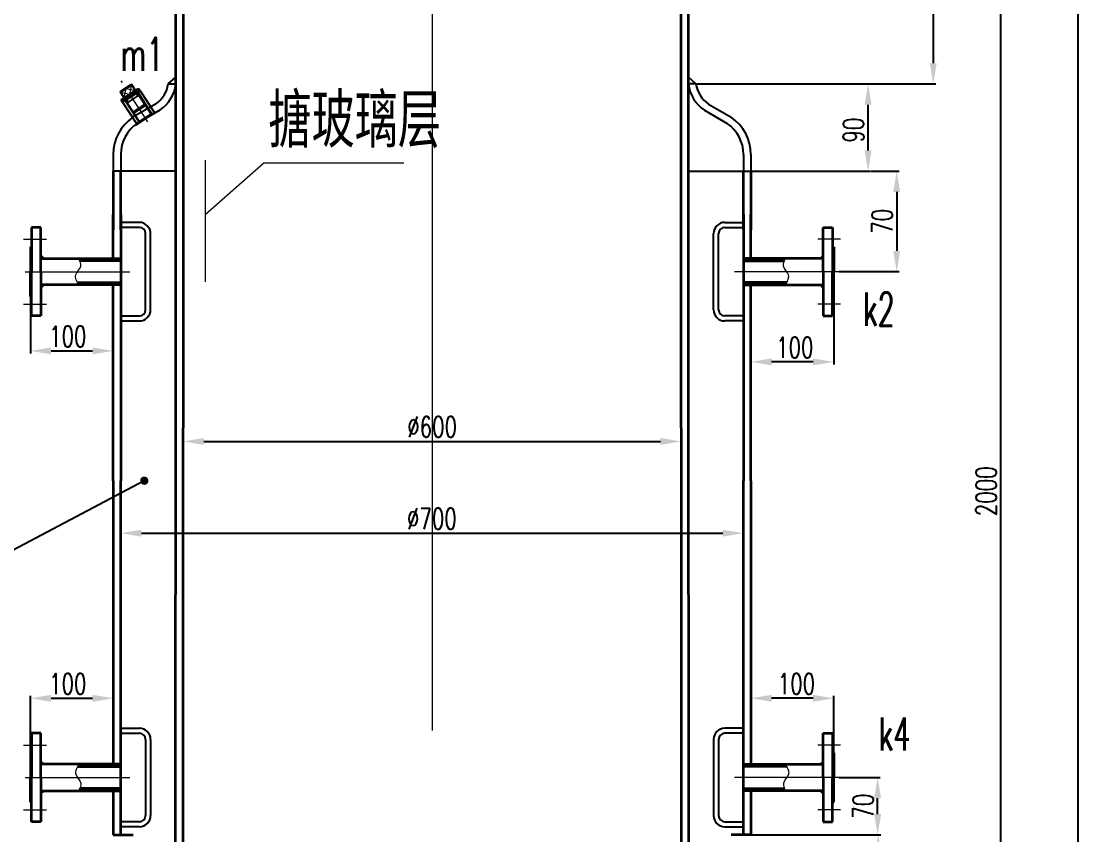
# Model space of a CAD drawing. Extents: x 11707 to 22622, y 3017 to 12806.
# Drawn here: x 18383 to 19658, y 10843 to 11823 of the extents above; entities that cross this region are included whole.
import ezdxf

# ---------------------------------------------------------------- set-up
doc = ezdxf.new("R2010")
doc.units = 0
doc.header["$LTSCALE"] = 8
doc.linetypes.add('DASHDOT-S', pattern=[14, 10, -2, 0, -2])
for name, color, linetype, lineweight in [('cdr.dwg1', 4, 'Continuous', 35), ('cdr.dwg2', 2, 'Continuous', 13), ('cdr_dim', 7, 'Continuous', 13), ('cdr_dwg3', 1, 'DASHDOT-S', 13)]:
    doc.layers.add(name, color=color, linetype=linetype, lineweight=lineweight)
doc.layers.add('cdr_dwg1', color=4, linetype='Continuous')
doc.styles.add('HZ', font='txt', dxfattribs={"width": 0.5, "bigfont": 'hzfs'})
doc.styles.get("Standard").update_dxf_attribs({"font": 'txt', "width": 0.7, "bigfont": 'hztxt.shx'})
doc.dimstyles.new('ISO-25', dxfattribs={"dimtxt": 2.5, "dimasz": 2.5, "dimexe": 1.25, "dimexo": 0.625, "dimtad": 1, "dimtxsty": 'Standard', "dimcen": 2.5, "dimadec": 0, "dimazin": 0, "dimtfac": 1, "dimtmove": 0, "dimatfit": 3, "dimfxl": 1, "dimarcsym": 0})
doc.dimstyles.new('筒轴直径标注', dxfattribs={"dimtxt": 50, "dimasz": 40, "dimexe": 12.5, "dimexo": 0.625, "dimgap": 6.25, "dimtad": 1, "dimtxsty": 'HZ', "dimcen": 15, "dimadec": 0, "dimazin": 0, "dimtm": 1e-09, "dimtfac": 1, "dimtmove": 0, "dimatfit": 3, "dimfxl": 1, "dimarcsym": 0})

# ---------------------------------------------------------------- blocks, each defined once
blk = doc.blocks.new('*D346')
at = {"layer": 'cdr_dim', "color": 0, "lineweight": -2}
for p, q in [((19386.3, 10842.7), (19419.5, 10842.7)), ((19416.5, 10817.7), (19416.5, 10762.7)), ((19386.3, 10737.7), (19419.5, 10737.7))]:
    blk.add_line(p, q, dxfattribs=at)
at = {"layer": 'cdr_dim', "color": 0}
for points in [[(19412.4, 10817.7), (19420.7, 10817.7), (19416.5, 10842.7)], [(19412.4, 10762.7), (19420.7, 10762.7), (19416.5, 10737.7)]]:
    blk.add_solid(points, dxfattribs=at)
at = {"layer": 'Defpoints', "color": 0}
for p in [(19386.1, 10842.7), (19386.1, 10737.7), (19416.5, 10737.7)]:
    blk.add_point(p, dxfattribs=at)
at = {"layer": 'cdr_dim', "color": 0, "insert": (19399, 10790.2), "char_height": 25, "attachment_point": 5, "rotation": 90}
blk.add_mtext('90', dxfattribs=at)
blk = doc.blocks.new('*D464')
at = {"layer": 'cdr_dim', "color": 0, "lineweight": -2}
for p, q in [((18503.3, 11159.2), (18503.3, 11209.3)), ((19254, 11159.2), (19254, 11209.3)), ((18528.3, 11206.3), (19229, 11206.3))]:
    blk.add_line(p, q, dxfattribs=at)
at = {"layer": 'cdr_dim', "color": 0}
for points in [[(18528.3, 11210.5), (18528.3, 11202.2), (18503.3, 11206.3)], [(19229, 11210.5), (19229, 11202.2), (19254, 11206.3)]]:
    blk.add_solid(points, dxfattribs=at)
at = {"layer": 'Defpoints', "color": 0}
for p in [(19254, 11206.3), (18503.3, 11159), (19254, 11159)]:
    blk.add_point(p, dxfattribs=at)
at = {"layer": 'cdr_dim', "color": 0, "insert": (18878.4, 11223.8), "char_height": 25, "attachment_point": 5}
blk.add_mtext('%%c700', dxfattribs=at)
blk = doc.blocks.new('*D466')
at = {"layer": 'cdr_dim', "color": 0, "lineweight": -2}
for p, q in [((18578.5, 11316.9), (18578.5, 11319.9)), ((18603.5, 11316.9), (19153.9, 11316.9)), ((19178.9, 11317.1), (19178.9, 11319.9))]:
    blk.add_line(p, q, dxfattribs=at)
at = {"layer": 'cdr_dim', "color": 0}
for points in [[(18603.5, 11321), (18603.5, 11312.7), (18578.5, 11316.9)], [(19153.9, 11321), (19153.9, 11312.7), (19178.9, 11316.9)]]:
    blk.add_solid(points, dxfattribs=at)
at = {"layer": 'Defpoints', "color": 0}
for p in [(18578.5, 11316.7), (19178.9, 11316.9), (19178.9, 11316.9)]:
    blk.add_point(p, dxfattribs=at)
at = {"layer": 'cdr_dim', "color": 0, "insert": (18878.7, 11334.4), "char_height": 25, "attachment_point": 5}
blk.add_mtext('%%c600', dxfattribs=at)
blk = doc.blocks.new('*D468')
at = {"layer": 'cdr_dim', "color": 0, "lineweight": -2}
for p, q in [((19407.9, 11642.7), (19441.8, 11642.7)), ((19438.8, 11617.7), (19438.8, 11546.5)), ((19369.5, 11521.5), (19441.8, 11521.5))]:
    blk.add_line(p, q, dxfattribs=at)
at = {"layer": 'cdr_dim', "color": 0}
for points in [[(19434.6, 11617.7), (19442.9, 11617.7), (19438.8, 11642.7)], [(19434.6, 11546.5), (19442.9, 11546.5), (19438.8, 11521.5)]]:
    blk.add_solid(points, dxfattribs=at)
at = {"layer": 'Defpoints', "color": 0}
for p in [(19407.7, 11642.7), (19369.3, 11521.5), (19438.8, 11521.5)]:
    blk.add_point(p, dxfattribs=at)
at = {"layer": 'cdr_dim', "color": 0, "insert": (19421.3, 11582.1), "char_height": 25, "attachment_point": 5, "rotation": 90}
blk.add_mtext('70', dxfattribs=at)
blk = doc.blocks.new('*D469')
at = {"layer": 'cdr_dim', "color": 0, "lineweight": -2}
for p, q in [((19263.2, 11747.7), (19407.3, 11747.7)), ((19404.3, 11667.7), (19404.3, 11722.7)), ((19263.2, 11642.7), (19407.3, 11642.7))]:
    blk.add_line(p, q, dxfattribs=at)
at = {"layer": 'cdr_dim', "color": 0}
for points in [[(19400.1, 11722.7), (19408.5, 11722.7), (19404.3, 11747.7)], [(19400.1, 11667.7), (19408.5, 11667.7), (19404.3, 11642.7)]]:
    blk.add_solid(points, dxfattribs=at)
at = {"layer": 'Defpoints', "color": 0}
for p in [(19263, 11747.7), (19404.3, 11747.7), (19263, 11642.7)]:
    blk.add_point(p, dxfattribs=at)
at = {"layer": 'cdr_dim', "color": 0, "insert": (19386.8, 11692), "char_height": 25, "attachment_point": 5, "rotation": 90}
blk.add_mtext('90', dxfattribs=at)
blk = doc.blocks.new('*D347')
at = {"layer": 'cdr_dim', "color": 0, "lineweight": -2}
for p, q in [((19573.6, 12178.1), (19479.8, 12178.1)), ((19482.8, 12153.1), (19482.8, 11772.7)), ((19196.9, 11747.7), (19485.8, 11747.7))]:
    blk.add_line(p, q, dxfattribs=at)
at = {"layer": 'cdr_dim', "color": 0}
for points in [[(19478.7, 12153.1), (19487, 12153.1), (19482.8, 12178.1)], [(19478.7, 11772.7), (19487, 11772.7), (19482.8, 11747.7)]]:
    blk.add_solid(points, dxfattribs=at)
at = {"layer": 'Defpoints', "color": 0}
for p in [(19573.8, 12178.1), (19196.7, 11747.7), (19482.8, 11747.7)]:
    blk.add_point(p, dxfattribs=at)
at = {"layer": 'cdr_dim', "color": 0, "insert": (19465.3, 11998.7), "char_height": 25, "attachment_point": 5, "rotation": 90}
blk.add_mtext('350', dxfattribs=at)
blk = doc.blocks.new('*D348')
at = {"layer": 'cdr_dim', "color": 0, "lineweight": -2}
for p, q in [((19369.5, 10911.8), (19418.8, 10911.8)), ((19415.8, 10867.7), (19415.8, 10886.8)), ((19263.2, 10842.7), (19418.8, 10842.7))]:
    blk.add_line(p, q, dxfattribs=at)
at = {"layer": 'cdr_dim', "color": 0}
for points in [[(19411.6, 10886.8), (19420, 10886.8), (19415.8, 10911.8)], [(19411.6, 10867.7), (19420, 10867.7), (19415.8, 10842.7)]]:
    blk.add_solid(points, dxfattribs=at)
at = {"layer": 'Defpoints', "color": 0}
for p in [(19369.3, 10911.8), (19415.8, 10911.8), (19263, 10842.7)]:
    blk.add_point(p, dxfattribs=at)
at = {"layer": 'cdr_dim', "color": 0, "insert": (19398.3, 10877.3), "char_height": 25, "attachment_point": 5, "rotation": 90}
blk.add_mtext('70', dxfattribs=at)
blk = doc.blocks.new('*D349')
at = {"layer": 'cdr_dim', "color": 0, "lineweight": -2}
for p, q in [((19263, 10946.4), (19263, 11010.3)), ((19338, 11007.3), (19288, 11007.3)), ((19363, 10941.9), (19363, 11010.3))]:
    blk.add_line(p, q, dxfattribs=at)
at = {"layer": 'cdr_dim', "color": 0}
for points in [[(19288, 11011.5), (19288, 11003.2), (19263, 11007.3)], [(19338, 11011.5), (19338, 11003.2), (19363, 11007.3)]]:
    blk.add_solid(points, dxfattribs=at)
at = {"layer": 'Defpoints', "color": 0}
for p in [(19263, 11007.3), (19263, 10946.2), (19363, 10941.7)]:
    blk.add_point(p, dxfattribs=at)
at = {"layer": 'cdr_dim', "color": 0, "insert": (19317.9, 11024.8), "char_height": 25, "attachment_point": 5}
blk.add_mtext('100', dxfattribs=at)
blk = doc.blocks.new('*D350')
at = {"layer": 'cdr_dim', "color": 0, "lineweight": -2}
for p, q in [((19363, 11491.4), (19363, 11409.7)), ((19263, 11486.9), (19263, 11409.7)), ((19338, 11412.7), (19288, 11412.7))]:
    blk.add_line(p, q, dxfattribs=at)
at = {"layer": 'cdr_dim', "color": 0}
for points in [[(19288, 11416.9), (19288, 11408.6), (19263, 11412.7)], [(19338, 11416.9), (19338, 11408.6), (19363, 11412.7)]]:
    blk.add_solid(points, dxfattribs=at)
at = {"layer": 'Defpoints', "color": 0}
for p in [(19363, 11491.6), (19263, 11487.1), (19263, 11412.7)]:
    blk.add_point(p, dxfattribs=at)
at = {"layer": 'cdr_dim', "color": 0, "insert": (19315.9, 11430.2), "char_height": 25, "attachment_point": 5}
blk.add_mtext('100', dxfattribs=at)
blk = doc.blocks.new('*D351')
at = {"layer": 'cdr_dim', "color": 0, "lineweight": -2}
for p, q in [((18394.4, 11491.4), (18394.4, 11423)), ((18494.4, 11486.9), (18494.4, 11423)), ((18419.4, 11426), (18469.4, 11426))]:
    blk.add_line(p, q, dxfattribs=at)
at = {"layer": 'cdr_dim', "color": 0}
for points in [[(18419.4, 11430.1), (18419.4, 11421.8), (18394.4, 11426)], [(18469.4, 11430.1), (18469.4, 11421.8), (18494.4, 11426)]]:
    blk.add_solid(points, dxfattribs=at)
at = {"layer": 'Defpoints', "color": 0}
for p in [(18394.4, 11491.6), (18494.4, 11487.1), (18494.4, 11426)]:
    blk.add_point(p, dxfattribs=at)
at = {"layer": 'cdr_dim', "color": 0, "insert": (18439.5, 11443.5), "char_height": 25, "attachment_point": 5}
blk.add_mtext('100', dxfattribs=at)
blk = doc.blocks.new('*D352')
at = {"layer": 'cdr_dim', "color": 0, "lineweight": -2}
for p, q in [((18394.4, 10941.9), (18394.4, 11010.3)), ((18419.4, 11007.3), (18469.4, 11007.3)), ((18494.4, 10946.4), (18494.4, 11010.3))]:
    blk.add_line(p, q, dxfattribs=at)
at = {"layer": 'cdr_dim', "color": 0}
for points in [[(18419.4, 11011.5), (18419.4, 11003.2), (18394.4, 11007.3)], [(18469.4, 11011.5), (18469.4, 11003.2), (18494.4, 11007.3)]]:
    blk.add_solid(points, dxfattribs=at)
at = {"layer": 'Defpoints', "color": 0}
for p in [(18494.4, 11007.3), (18394.4, 10941.7), (18494.4, 10946.2)]:
    blk.add_point(p, dxfattribs=at)
at = {"layer": 'cdr_dim', "color": 0, "insert": (18439.5, 11024.8), "char_height": 25, "attachment_point": 5}
blk.add_mtext('100', dxfattribs=at)
blk = doc.blocks.new('*D354')
at = {"layer": 'cdr_dim', "color": 0, "lineweight": -2}
for p, q in [((19254, 12178.1), (19567, 12178.1)), ((19564, 12153.1), (19564, 10399.6)), ((19254, 10374.6), (19567, 10374.6))]:
    blk.add_line(p, q, dxfattribs=at)
at = {"layer": 'cdr_dim', "color": 0}
for points in [[(19559.8, 12153.1), (19568.1, 12153.1), (19564, 12178.1)], [(19559.8, 10399.6), (19568.1, 10399.6), (19564, 10374.6)]]:
    blk.add_solid(points, dxfattribs=at)
at = {"layer": 'Defpoints', "color": 0}
for p in [(19253.8, 12178.1), (19253.8, 10374.6), (19564, 10374.6)]:
    blk.add_point(p, dxfattribs=at)
at = {"layer": 'cdr_dim', "color": 0, "insert": (19546.5, 11256.8), "char_height": 25, "attachment_point": 5, "rotation": 90}
blk.add_mtext('2000', dxfattribs=at)
blk = doc.blocks.new('*D380')
at = {"layer": 'cdr_dim', "color": 0, "lineweight": -2}
for p, q in [((19428.1, 12565.4), (19658.3, 12565.4)), ((19657.1, 12562.9), (19657.1, 6736.5)), ((19375.8, 6734), (19658.3, 6734))]:
    blk.add_line(p, q, dxfattribs=at)
at = {"layer": 'cdr_dim', "color": 0}
for points in [[(19656.7, 12562.9), (19657.5, 12562.9), (19657.1, 12565.4)], [(19656.7, 6736.5), (19657.5, 6736.5), (19657.1, 6734)]]:
    blk.add_solid(points, dxfattribs=at)
at = {"layer": 'Defpoints', "color": 0}
for p in [(19427.5, 12565.4), (19375.1, 6734), (19657.1, 6734)]:
    blk.add_point(p, dxfattribs=at)
at = {"layer": 'cdr_dim', "color": 0, "insert": (19655.2, 9649.7), "char_height": 2.5, "attachment_point": 5, "rotation": 90}
blk.add_mtext('~6666', dxfattribs=at)

msp = doc.modelspace()

# ---------------------------------------------------------------- linework, layer by layer
at = {"layer": 'cdr.dwg1'}
for p, q in [((18578.746, 12104.588), (18578.147, 10448.099)), ((19178.641, 12104.588), (19179.24, 10448.099)), ((19187.628, 11453.995), (19187.628, 11914.477)), ((18569.759, 11453.995), (18569.759, 11878.252)), ((18494.349, 11642.745), (18494.346, 11571.745)), ((18503.349, 11571.745), (18503.349, 11642.745)), ((19254.038, 11571.745), (19254.038, 11642.745)), ((19263.038, 11642.745), (19263.041, 11571.745)), ((18494.34, 11537.47), (18494.34, 11590.563)), ((18503.349, 11590.563), (18503.349, 11269.563)), ((19254.038, 11590.563), (19254.038, 11269.563)), ((19263.047, 11537.47), (19263.048, 11590.563)), ((18407.211, 11574.803), (18395.834, 11574.803)), ((18395.834, 11574.803), (18395.834, 11556.67)), ((18407.211, 11521.47), (18407.211, 11574.803)), ((19350.176, 11574.803), (19361.554, 11574.803)), ((19350.176, 11521.47), (19350.176, 11574.803)), ((19361.554, 11574.803), (19361.554, 11556.67)), ((18395.834, 11560.581), (18395.834, 11521.47)), ((19361.554, 11560.581), (19361.554, 11521.47)), ((18395.834, 11551.336), (18394.411, 11551.336)), ((18394.411, 11551.336), (18394.411, 11521.47)), ((18407.211, 11540.472), (18410.211, 11537.47)), ((19350.176, 11540.472), (19347.176, 11537.47)), ((19361.554, 11551.336), (19362.976, 11551.336)), ((19362.976, 11551.336), (19362.976, 11521.47)), ((18407.211, 11537.47), (18503.349, 11537.47)), ((18503.349, 11534.625), (18453.919, 11534.625)), ((19350.176, 11537.47), (19254.038, 11537.47)), ((19254.038, 11534.625), (19303.468, 11534.625)), ((18394.411, 11491.603), (18394.411, 11521.47)), ((18395.834, 11468.136), (18395.834, 11521.47)), ((18407.211, 11521.47), (18407.211, 11468.136)), ((19350.176, 11521.47), (19350.176, 11468.136)), ((19361.554, 11468.136), (19361.554, 11521.47)), ((19362.976, 11491.603), (19362.976, 11521.47)), ((18407.211, 11502.467), (18410.211, 11505.47)), ((18503.349, 11505.47), (18407.211, 11505.47)), ((18451.327, 11508.314), (18503.349, 11508.314)), ((18494.343, 11269.563), (18494.34, 11505.47)), ((19306.061, 11508.314), (19254.038, 11508.314)), ((19254.038, 11505.47), (19350.176, 11505.47)), ((19263.045, 11269.563), (19263.047, 11505.47)), ((19350.176, 11502.467), (19347.176, 11505.47)), ((18395.834, 11491.603), (18394.411, 11491.603)), ((18395.834, 11482.359), (18395.834, 11491.603)), ((19361.554, 11491.603), (19362.976, 11491.603)), ((19361.554, 11482.359), (19361.554, 11491.603)), ((18407.211, 11468.136), (18395.834, 11468.136)), ((19350.176, 11468.136), (19361.554, 11468.136)), ((18569.313, 10660.875), (18569.759, 11453.995)), ((19188.24, 10448.099), (19187.628, 11453.995)), ((18494.343, 11269.563), (18494.34, 10927.838)), ((18503.349, 10842.745), (18503.349, 11269.563)), ((19254.038, 10842.745), (19254.038, 11269.563)), ((19263.045, 11269.563), (19263.047, 10927.838)), ((18407.211, 10965.171), (18395.834, 10965.171)), ((18395.834, 10965.171), (18395.834, 10911.838)), ((18407.211, 10911.838), (18407.211, 10965.171)), ((19350.176, 10965.171), (19361.554, 10965.171)), ((19350.176, 10911.838), (19350.176, 10965.171)), ((19361.554, 10965.171), (19361.554, 10911.838)), ((18395.834, 10941.705), (18394.411, 10941.705)), ((18394.411, 10941.705), (18394.411, 10911.838)), ((18395.834, 10950.949), (18395.834, 10941.705)), ((19361.554, 10950.949), (19361.554, 10941.705)), ((19361.554, 10941.705), (19362.976, 10941.705)), ((19362.976, 10941.705), (19362.976, 10911.838)), ((18407.211, 10930.84), (18410.211, 10927.838)), ((18503.349, 10927.838), (18407.211, 10927.838)), ((19254.038, 10927.838), (19350.176, 10927.838)), ((19350.176, 10930.84), (19347.176, 10927.838)), ((18451.327, 10924.994), (18503.349, 10924.994)), ((19306.061, 10924.994), (19254.038, 10924.994)), ((18394.411, 10881.971), (18394.411, 10911.838)), ((18395.834, 10872.727), (18395.834, 10911.838)), ((18407.211, 10911.838), (18407.211, 10858.505)), ((19350.176, 10911.838), (19350.176, 10858.505)), ((19361.554, 10872.727), (19361.554, 10911.838)), ((19362.976, 10881.971), (19362.976, 10911.838)), ((18407.211, 10895.838), (18503.349, 10895.838)), ((18407.211, 10892.836), (18410.211, 10895.838)), ((18503.349, 10898.682), (18453.919, 10898.682)), ((18494.34, 10895.838), (18494.34, 10842.745)), ((19254.038, 10898.682), (19303.468, 10898.682)), ((19350.176, 10895.838), (19254.038, 10895.838)), ((19263.047, 10895.838), (19263.048, 10842.745)), ((19350.176, 10892.836), (19347.176, 10895.838)), ((18395.834, 10881.971), (18394.411, 10881.971)), ((18395.834, 10858.505), (18395.834, 10876.638)), ((19361.554, 10881.971), (19362.976, 10881.971)), ((19361.554, 10858.505), (19361.554, 10876.638)), ((18407.211, 10858.505), (18395.834, 10858.505)), ((19350.176, 10858.505), (19361.554, 10858.505)), ((18494.34, 10842.745), (18518.206, 10842.745)), ((19263.048, 10842.745), (19239.181, 10842.745))]:
    msp.add_line(p, q, dxfattribs=at)
at = {"layer": 'cdr.dwg2'}
for p, q in [((18604.97, 11655.721), (18604.97, 11509.334)), ((18604.97, 11590.21), (18675.89, 11652.641)), ((18675.89, 11652.641), (18844.749, 11652.641))]:
    msp.add_line(p, q, dxfattribs=at)
at = {"layer": 'cdr_dim'}
for p, q in [((18514.266, 11735.53), (18516.648, 11746.735)), ((18503.061, 11737.912), (18514.266, 11735.53)), ((18507.473, 11731.119), (18509.855, 11742.324)), ((18509.855, 11742.324), (18521.059, 11739.942)), ((18524.152, 11737.658), (18541.308, 11711.24)), ((18532.824, 11721.827), (18524.981, 11733.903)), ((18508.301, 11727.364), (18525.457, 11700.946)), ((18519.237, 11713.003), (18511.394, 11725.08))]:
    msp.add_line(p, q, dxfattribs=at)
for points in [[(18452.997, 11505.47), (18449.045, 11517.623), (18455.101, 11528.111), (18452.574, 11537.47)], [(19304.39, 11505.47), (19308.342, 11517.623), (19302.287, 11528.111), (19304.814, 11537.47)], [(18452.997, 10927.838), (18449.045, 10915.685), (18455.101, 10905.197), (18452.574, 10895.838)], [(19304.39, 10927.838), (19308.342, 10915.685), (19302.287, 10905.197), (19304.814, 10895.838)]]:
    msp.add_spline(points, degree=3, dxfattribs=at)
at = {"layer": 'cdr_dwg1'}
for p, q in [((18560.673, 11747.745), (18569.759, 11756.092)), ((19196.714, 11747.745), (19187.628, 11756.092)), ((18503.061, 11737.912), (18516.648, 11746.735)), ((18503.326, 11739.157), (18515.403, 11747)), ((18516.648, 11746.735), (18515.403, 11747)), ((18521.059, 11739.942), (18516.648, 11746.735)), ((18560.673, 11747.745), (18569.759, 11747.745)), ((19196.714, 11747.745), (19187.628, 11747.745)), ((18503.061, 11737.912), (18503.326, 11739.157)), ((18507.473, 11731.119), (18503.061, 11737.912)), ((18504.189, 11727.913), (18525.324, 11741.638)), ((18504.454, 11729.158), (18524.079, 11741.903)), ((18505.66, 11725.649), (18526.794, 11739.374)), ((18526.794, 11739.374), (18505.66, 11725.649)), ((18510.262, 11724.345), (18526.113, 11734.639)), ((18523.358, 11733.923), (18522.378, 11735.433)), ((18523.397, 11737.168), (18540.063, 11711.504)), ((18525.324, 11741.638), (18524.079, 11741.903)), ((18526.794, 11739.374), (18525.324, 11741.638)), ((18526.794, 11739.374), (18543.46, 11713.71)), ((18504.189, 11727.913), (18504.454, 11729.158)), ((18505.66, 11725.649), (18504.189, 11727.913)), ((18505.66, 11725.649), (18522.325, 11699.985)), ((18509.056, 11727.854), (18525.722, 11702.191)), ((18512.036, 11726.57), (18511.056, 11728.08)), ((18517.37, 11713.4), (18533.22, 11723.694)), ((18545.311, 11723.478), (18518.032, 11707.514)), ((18519.237, 11713.003), (18532.824, 11721.827)), ((18532.824, 11721.827), (18533.22, 11723.694)), ((19212.076, 11723.478), (19239.355, 11707.514)), ((18545.147, 11714.075), (18521.618, 11698.111)), ((18550.364, 11716.03), (18523.085, 11700.067)), ((18540.176, 11710.505), (18523.57, 11699.721)), ((18540.063, 11711.504), (18525.722, 11702.191)), ((18540.063, 11711.504), (18541.308, 11711.24)), ((18543.195, 11712.465), (18540.176, 11710.505)), ((18543.46, 11713.71), (18543.195, 11712.465)), ((19207.023, 11716.03), (19234.302, 11700.067)), ((18522.325, 11699.985), (18523.57, 11699.721)), ((18525.722, 11702.191), (18525.457, 11700.946)), ((18494.349, 11662.828), (18494.349, 11642.745)), ((18503.349, 11662.828), (18503.349, 11642.745)), ((19254.038, 11662.828), (19254.038, 11642.745)), ((19263.038, 11662.828), (19263.038, 11642.745)), ((18570.101, 11642.745), (18494.349, 11642.745)), ((19187.287, 11642.745), (19263.038, 11642.745)), ((18494.349, 11610.646), (18494.349, 11590.563)), ((18503.349, 11610.646), (18503.349, 11590.563)), ((19254.038, 11610.646), (19254.038, 11590.563)), ((19263.038, 11610.646), (19263.038, 11590.563)), ((18525.799, 11580.827), (18502.649, 11580.827)), ((19231.588, 11580.827), (19254.738, 11580.827)), ((18525.799, 11574.827), (18502.649, 11574.827)), ((18533.299, 11475.612), (18533.299, 11567.327)), ((18539.299, 11475.612), (18539.299, 11567.327)), ((19218.088, 11475.612), (19218.088, 11567.327)), ((19224.088, 11475.612), (19224.088, 11567.327)), ((19231.588, 11574.827), (19254.738, 11574.827)), ((18502.649, 11468.112), (18525.799, 11468.112)), ((19254.738, 11468.112), (19231.588, 11468.112)), ((18502.649, 11462.112), (18525.799, 11462.112)), ((19254.738, 11462.112), (19231.588, 11462.112)), ((18502.649, 10971.195), (18525.799, 10971.195)), ((19254.738, 10971.195), (19231.588, 10971.195)), ((18502.649, 10965.195), (18525.799, 10965.195)), ((18533.299, 10957.695), (18533.299, 10865.981)), ((18539.299, 10957.695), (18539.299, 10865.981)), ((19218.088, 10957.695), (19218.088, 10865.981)), ((19224.088, 10957.695), (19224.088, 10865.981)), ((19254.738, 10965.195), (19231.588, 10965.195)), ((18525.799, 10858.481), (18502.649, 10858.48)), ((18525.799, 10852.481), (18502.649, 10852.48)), ((19231.588, 10858.481), (19254.738, 10858.48)), ((19231.588, 10852.481), (19254.738, 10852.48))]:
    msp.add_line(p, q, dxfattribs=at)
for centre, radius, start, end in [((18525.099, 11753.268), 36, 304.154898, 351.17388), ((18525.099, 11753.268), 45, 304.154898, 352.949214), ((19232.288, 11753.268), 45, 187.050786, 235.845102), ((19232.288, 11753.268), 36, 188.82612, 235.845102), ((18523.133, 11735.923), 0.9, 123, 213), ((18524.113, 11734.413), 0.9, 213, 303), ((18510.301, 11727.59), 0.9, 33, 123), ((18511.281, 11726.08), 0.9, 303, 33), ((18548.349, 11662.828), 54, 124.154898, 180), ((19209.038, 11662.828), 54, 0, 55.845102), ((18548.349, 11662.828), 45, 124.154898, 180), ((19209.038, 11662.828), 45, 0, 55.845102), ((18525.799, 11567.327), 13.5, 0, 89.999257), ((19231.588, 11567.327), 13.5, 90.000743, 180), ((18525.799, 11567.327), 7.5, 0, 89.999257), ((19231.588, 11567.327), 7.5, 90.000743, 180), ((18525.799, 11475.612), 13.5, 270, 0), ((18525.799, 11475.612), 7.5, 270, 0), ((19231.588, 11475.612), 13.5, 180, 270), ((19231.588, 11475.612), 7.5, 180, 270), ((18525.799, 10957.695), 13.5, 0, 90), ((19231.588, 10957.695), 13.5, 90, 180), ((18525.799, 10957.695), 7.5, 0, 90), ((19231.588, 10957.695), 7.5, 90, 180), ((18525.799, 10865.981), 7.5, 270.000743, 0), ((18525.799, 10865.981), 13.5, 270.000743, 0), ((19231.588, 10865.981), 13.5, 180, 269.999257), ((19231.588, 10865.981), 7.5, 180, 269.999257)]:
    msp.add_arc(centre, radius, start, end, dxfattribs=at)
at = {"layer": 'cdr_dwg3', "ltscale": 20}
msp.add_line((18878.641, 12568.299), (18878.641, 7994.215), dxfattribs=at)
at = {"layer": 'cdr_dwg3', "ltscale": 0.5}
msp.add_line((18535.882, 11702.244), (18503.903, 11751.488), dxfattribs=at)
at = {"layer": 'cdr_dwg3', "ltscale": 3}
for p, q in [((18386.216, 11560.581), (18413.873, 11560.581)), ((19371.171, 11560.581), (19343.514, 11560.581)), ((18388.082, 11521.47), (18514.201, 11521.47)), ((19369.305, 11521.47), (19243.186, 11521.47)), ((18386.216, 11482.359), (18413.873, 11482.359)), ((19371.171, 11482.359), (19343.514, 11482.359)), ((18386.216, 10950.949), (18413.873, 10950.949)), ((19371.171, 10950.949), (19343.514, 10950.949)), ((18388.082, 10911.838), (18514.201, 10911.838)), ((19369.305, 10911.838), (19243.186, 10911.838)), ((18386.216, 10872.727), (18413.873, 10872.727)), ((19371.171, 10872.727), (19343.514, 10872.727))]:
    msp.add_line(p, q, dxfattribs=at)

# ---------------------------------------------------------------- texts
at = {"layer": 'cdr.dwg2', "style": 'HZ', "width": 0.8}
msp.add_text('搪玻璃层', height=65, dxfattribs=at).set_placement((18681.396, 11670.927))
at = {"layer": 'cdr_dim', "style": 'HZ', "width": 0.6}
for s, p in [('m1', (18503.399, 11763.573)), ('k2', (19398.355, 11456.35)), ('k4', (19417.215, 10944.316))]:
    msp.add_text(s, height=40, dxfattribs=at).set_placement(p)

# ---------------------------------------------------------------- dimensions: what is measured, and where the dimension line sits
at = {"layer": 'cdr_dim'}
dim = msp.add_linear_dim(base=(19657.098, 6734.025), p1=(19427.457, 12565.414), p2=(19375.142, 6734.025), angle=90, text='~6666', dimstyle='ISO-25', dxfattribs=at)
dim.commit()
dim.dimension.update_dxf_attribs({"geometry": '*D380', "text_midpoint": (19655.223, 9649.719)})
for base, p1, p2, text, picture, middle in [((19482.834, 11747.745), (19573.773, 12178.062), (19196.714, 11747.745), '350', '*D347', (19482.834, 11998.678)), ((19563.956, 10374.625), (19253.776, 12178.062), (19253.776, 10374.625), '2000', '*D354', (19563.956, 11256.76)), ((19404.316, 11747.745), (19263.038, 11642.745), (19263.038, 11747.745), '90', '*D469', (19404.316, 11691.98)), ((19415.809, 10911.838), (19263.048, 10842.745), (19369.305, 10911.838), '70', '*D348', (19415.809, 10877.291))]:
    dim = msp.add_linear_dim(base=base, p1=p1, p2=p2, angle=90, text=text, dimstyle='ISO-25', override={"dimtxt": 25, "dimasz": 25, "dimexe": 3, "dimexo": 0.2, "dimgap": 5, "dimcen": 9}, dxfattribs=at)
    dim.commit()
    dim.dimension.update_dxf_attribs({"geometry": picture, "text_midpoint": middle, "dimtype": 160})
for base, p1, p2, text, picture, middle in [((19438.763, 11521.47), (19407.736, 11642.745), (19369.305, 11521.47), '70', '*D468', (19421.263, 11582.107)), ((19416.518, 10737.745), (19386.15, 10842.745), (19386.15, 10737.745), '90', '*D346', (19399.018, 10790.245))]:
    dim = msp.add_linear_dim(base=base, p1=p1, p2=p2, angle=90, text=text, dimstyle='ISO-25', override={"dimtxt": 25, "dimasz": 25, "dimexe": 3, "dimexo": 0.2, "dimgap": 5, "dimcen": 9}, dxfattribs=at)
    dim.commit()
    dim.dimension.update_dxf_attribs({"geometry": picture, "text_midpoint": middle})
for base, p1, p2, picture, middle in [((18494.411, 11425.983), (18394.411, 11491.603), (18494.411, 11487.06), '*D351', (18439.504, 11425.983)), ((18494.411, 11007.324), (18394.411, 10941.705), (18494.411, 10946.248), '*D352', (18439.504, 11007.324))]:
    dim = msp.add_linear_dim(base=base, p1=p1, p2=p2, dimstyle='ISO-25', override={"dimtxt": 25, "dimasz": 25, "dimexe": 3, "dimexo": 0.2, "dimgap": 5, "dimcen": 9}, dxfattribs=at)
    dim.commit()
    dim.dimension.update_dxf_attribs({"geometry": picture, "text_midpoint": middle, "dimtype": 160})
for base, p1, p2, picture, middle in [((19262.976, 11412.746), (19362.976, 11491.603), (19262.976, 11487.06), '*D350', (19315.945, 11412.746)), ((19262.976, 11007.324), (19362.976, 10941.705), (19262.976, 10946.248), '*D349', (19317.883, 11007.324))]:
    dim = msp.add_linear_dim(base=base, p1=p1, p2=p2, angle=180, dimstyle='ISO-25', override={"dimtxt": 25, "dimasz": 25, "dimexe": 3, "dimexo": 0.2, "dimgap": 5, "dimcen": 9}, dxfattribs=at)
    dim.commit()
    dim.dimension.update_dxf_attribs({"geometry": picture, "text_midpoint": middle, "dimtype": 160})
dim = msp.add_linear_dim(base=(19178.926, 11316.883), p1=(18578.461, 11316.666), p2=(19178.926, 11316.883), text='%%c600', dimstyle='ISO-25', override={"dimtxt": 25, "dimasz": 25, "dimexe": 3, "dimexo": 0.2, "dimgap": 5, "dimcen": 9}, dxfattribs=at)
dim.commit()
dim.dimension.update_dxf_attribs({"geometry": '*D466', "text_midpoint": (18878.694, 11334.383)})
dim = msp.add_linear_dim(base=(19254.038, 11206.326), p1=(18503.349, 11159.002), p2=(19254.038, 11159.002), text='%%c700', dimstyle='ISO-25', override={"dimtxt": 25, "dimasz": 25, "dimexe": 3, "dimexo": 0.2, "dimgap": 5, "dimcen": 9}, dxfattribs=at)
dim.commit()
dim.dimension.update_dxf_attribs({"geometry": '*D464', "text_midpoint": (18878.375, 11206.326), "dimtype": 160})

# ---------------------------------------------------------------- leaders
msp.add_leader([(18531.756, 11269.563), (18205.634, 11097.143)], dimstyle='筒轴直径标注', override={"dimgap": 6, "dimtad": 0, "dimldrblk": 'DotSmall'}, dxfattribs=at)

doc.saveas('drawing.dxf')
